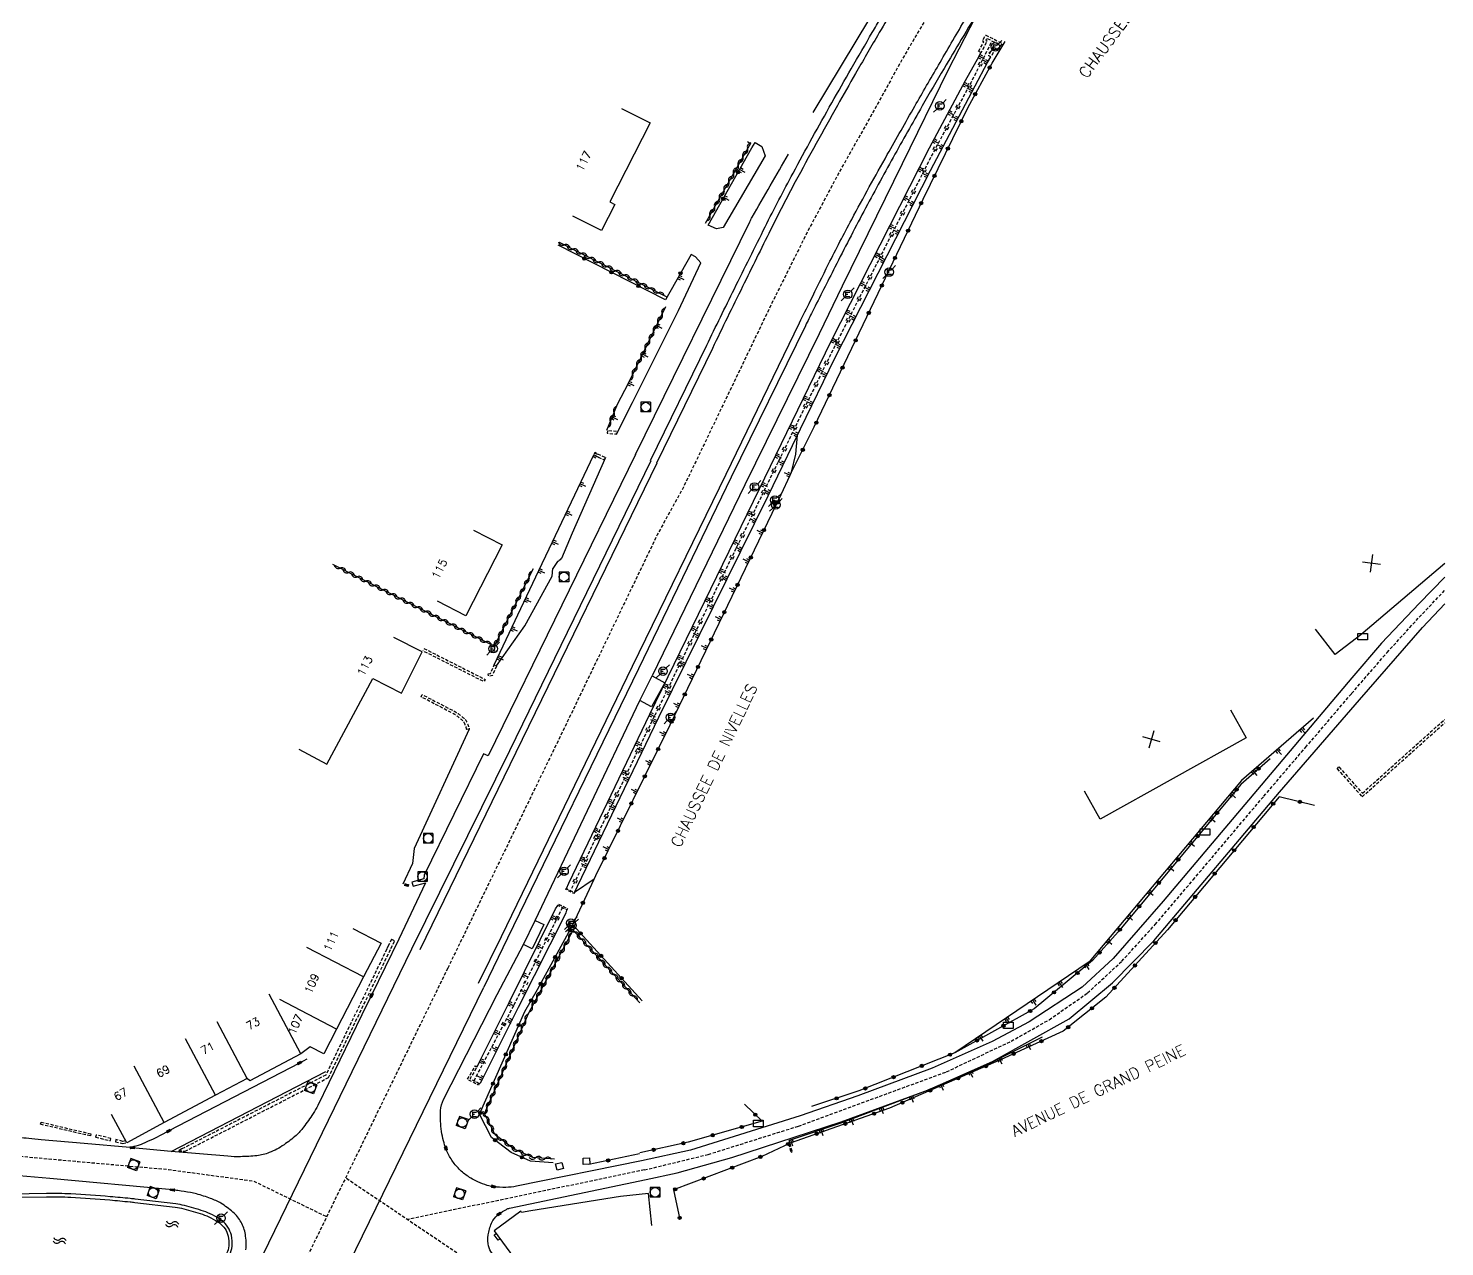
# Model space of a CAD drawing. Header units: millimetres. Extents: x 143000 to 144000, y 139000 to 140000.
# Drawn here: x 143778.7 to 144000, y 139391.1 to 139581.4 of the extents above; entities that cross this region are included whole.
import ezdxf
from ezdxf.enums import TextEntityAlignment as Align

# ---------------------------------------------------------------- set-up
doc = ezdxf.new("R2010")
doc.units = ezdxf.units.MM
doc.linetypes.add('DASHED', pattern=[0.75, 0.5, -0.25])
doc.layers.get('0').update_dxf_attribs({"linetype": 'CONTINUOUS'})
for name, color, linetype in [('W0001', 6, 'DASHED'), ('W0008', 7, 'CONTINUOUS'), ('W0100', 7, 'CONTINUOUS'), ('W0112', 1, 'DASHED'), ('W0120', 7, 'CONTINUOUS'), ('W0211', 2, 'CONTINUOUS'), ('W0220', 5, 'DASHED'), ('W0310', 3, 'CONTINUOUS'), ('W0322', 7, 'CONTINUOUS'), ('W0400', 7, 'CONTINUOUS'), ('W0420', 7, 'CONTINUOUS'), ('W0471', 7, 'CONTINUOUS'), ('W0500', 5, 'DASHED'), ('W0989', 7, 'CONTINUOUS'), ('W0991', 7, 'CONTINUOUS'), ('W1102', 7, 'CONTINUOUS'), ('W1471', 7, 'CONTINUOUS')]:
    doc.layers.add(name, color=color, linetype=linetype)
doc.styles.get("Standard").update_dxf_attribs({"font": 'romans.shx', "width": 0.85})

# ---------------------------------------------------------------- blocks, each defined once
blk = doc.blocks.new('t220o')
at = {"color": 0, "linetype": 'Continuous'}
for p, q in [((-0.25, 0.25), (0.25, 0.25)), ((-0.25, -0.25), (0.25, -0.25))]:
    blk.add_line(p, q, dxfattribs=at)
blk = doc.blocks.new('t500o')
at = {"color": 0, "linetype": 'Continuous'}
for centre, start, end in [((-0.5, 0.625), 216.8699, 323.1301), ((0.5, -0.125), 36.8699, 143.1301), ((0.5, -0.625), 36.8699, 143.1301), ((-0.5, 0.125), 216.8699, 323.1301)]:
    blk.add_arc(centre, 0.625, start, end, dxfattribs=at)
blk = doc.blocks.new('T400')
for p, q in [((-0.15, 0.3), (0.15, 0.3)), ((-0.15, -0.25), (-0.15, 0.3)), ((-0.15, 0.15), (0.15, 0.15)), ((-0.15, 0), (0.15, 0)), ((0.15, 0.3), (0.15, -0.25)), ((-0.15, -0.15), (0.15, -0.15)), ((-0.15, -0.25), (-0.15, -0.3)), ((-0.15, -0.3), (0.15, -0.3)), ((0.15, -0.3), (0.15, -0.25))]:
    blk.add_line(p, q)
blk = doc.blocks.new('T420')
for p, q in [((0.75, 0.75), (-0.75, 0.75)), ((-0.75, 0.75), (-0.75, -0.75)), ((0.75, 0.75), (0.75, -0.75)), ((0.75, -0.75), (-0.75, -0.75))]:
    blk.add_line(p, q)
blk.add_ellipse((0, 0), major_axis=(-0.53, 0.53), ratio=1, start_param=3.926991, end_param=10.210176)
blk = doc.blocks.new('T471')
for p, q in [((-0.333334, 0.333334), (-0.333334, -0.333334)), ((-0.333334, 0.333334), (0.333334, 0.333334)), ((-0.333334, 0), (0, 0)), ((0.500001, 0.500001), (1.000002, 1.000002)), ((-0.500001, -0.500001), (-1.000002, -1.000002)), ((-0.333334, -0.333334), (0.333334, -0.333334))]:
    blk.add_line(p, q)
blk.add_ellipse((0, 0), major_axis=(0.471405, 0.471405), ratio=1, start_param=5.4977871438, end_param=11.780972451)
blk = doc.blocks.new('t112o')
at = {"color": 0, "linetype": 'Continuous'}
for p, q in [((-0.5, 0.5), (0.5, 0.5)), ((-0.5, -0.5), (-0.5, 0.5)), ((0.5, 0.5), (0.5, -0.5)), ((0.5, -0.5), (-0.5, -0.5))]:
    blk.add_line(p, q, dxfattribs=at)
blk = doc.blocks.new('t310o')
at = {"color": 0, "linetype": 'Continuous'}
for centre, start, end in [((-0.5, 0.38), 216.8699, 323.1304), ((0.5, -0.37), 36.8699, 143.1303)]:
    blk.add_arc(centre, 0.625, start, end, dxfattribs=at)
blk = doc.blocks.new('t322o')
at = {"color": 0, "linetype": 'Continuous'}
for radius in [0.25, 0.15]:
    blk.add_circle((0, 0), radius, dxfattribs=at)
blk = doc.blocks.new('t211o')
at = {"color": 0, "linetype": 'Continuous'}
for p, q in [((-0.29, 0.5), (-0.29, 0)), ((0, 1), (0, 0)), ((0.29, 0.5), (0.29, 0))]:
    blk.add_line(p, q, dxfattribs=at)
blk = doc.blocks.new('T1471')
at = {"color": 0, "linetype": 'Continuous', "flags": 128}
blk.add_lwpolyline([(-0.75, -0.5), (-0.75, 0.5), (0.75, 0.5), (0.75, -0.5), (-0.75, -0.5)], dxfattribs=at)
blk = doc.blocks.new('t991o')
at = {"color": 0, "linetype": 'Continuous'}
for p, q in [((-1, 1), (1, -1)), ((-1, -1), (1, 1))]:
    blk.add_line(p, q, dxfattribs=at)

msp = doc.modelspace()

# ---------------------------------------------------------------- linework, layer by layer
at = {"layer": 'W0001', "flags": 128}
for points in [[(144000, 139698.33), (143979.61, 139670.16), (143953.43, 139634.49), (143945.89, 139624.2), (143940.66, 139616.48), (143935.18, 139608.25), (143929.69, 139599.94), (143924.03, 139590.85), (143920.17, 139584.97), (143915.29, 139576.66), (143911.18, 139569.2), (143905.26, 139558.65), (143900.46, 139549.65), (143894.88, 139538.45), (143881.08, 139509.73), (143877.03, 139502.39), (143862.98, 139473.16), (143844.24, 139434.56)], [(143374.15, 139695.83), (143384.98, 139689.28), (143416.75, 139668.21), (143438.05, 139654.18), (143441.4, 139651.42), (143444.89, 139648.22), (143451.36, 139640.89), (143472.22, 139618.5), (143496.8, 139592.63), (143504.65, 139584.35), (143510.9, 139577.96), (143516.86, 139572.22), (143521.37, 139568.44), (143525.66, 139565.02), (143532.49, 139559.86), (143540.27, 139555.21), (143547.47, 139551.07), (143558.59, 139545.47), (143602.58, 139522.29), (143681.17, 139481.38), (143697.75, 139471.5), (143702.98, 139467.28), (143708.29, 139462.92), (143713.67, 139457.4), (143721.88, 139448.39), (143736.21, 139431.97), (143746.24, 139420.92), (143751.76, 139416.05), (143756.2, 139412.93), (143761.72, 139409.66), (143766.38, 139407.55), (143771.61, 139406.1), (143776.92, 139405.23), (143786.52, 139404.36), (143800.62, 139403.12), (143813.93, 139401.3), (143825.33, 139395.74)], [(143844.24, 139434.56), (143812.64, 139369.67)], [(143869.29, 139374.17), (143828.28, 139401.79)], [(143874.97, 139403.04), (143837.86, 139395.28)]]:
    msp.add_lwpolyline(points, dxfattribs=at)
at = {"layer": 'W0001'}
msp.add_lwpolyline([(143874.97, 139403.04), (143884.95, 139405.47), (143899.04, 139409.89), (143922.18, 139418.38), (143932.28, 139423.15), (143938.21, 139426.52), (143944.21, 139430.69), (143949.55, 139435.64), (143954.78, 139441.39), (143960.7, 139448.35), (143971.76, 139461.44), (143978.27, 139469.06), (143985.46, 139477.47), (143991, 139483.88), (143996.02, 139489.41), (144000, 139493.58)], dxfattribs=at)
at = {"layer": 'W0008', "flags": 128}
for points in [[(143802.51, 139956.29, 0.000002), (143824.96, 139979.62, 0.000766)], [(144000, 139708.09), (143979.94, 139680.48), (143980.26, 139680.28), (143963.64, 139657.24), (143953.26, 139643.18, 0.001005), (143953.18, 139643.06, 0.000028), (143950.07, 139638.82, 0.000629), (143948.24, 139636.31, 0.000206), (143942.65, 139628.63, 0.009422), (143933.7, 139615.81, 0.007587), (143923.13, 139599.53, 0.003246), (143916.13, 139588.21, 0.00466), (143911.38, 139580.24, 0.00173), (143907.96, 139574.35, 0.002057), (143905.12, 139569.37, 0.005182), (143898.54, 139557.4, 0.008413), (143894.68, 139549.93, 0.000744), (143890.31, 139541.06, 0.000684), (143885.59, 139531.41), (143876.84, 139513.45)], [(143972.16, 139650.7), (143972.83, 139650.2), (143969.98, 139646.43), (143948.84, 139617.69, 0.004077), (143945.86, 139613.52, 0.004224), (143943.05, 139609.44, 0.011976), (143940.24, 139605.06, -0.008124), (143936.13, 139598.56, -0.007012), (143933.37, 139594.47, 0.016451), (143932.23, 139592.71, 0.002642), (143930.66, 139590.06, -0.00133), (143927.55, 139584.8, -0.00039), (143924.47, 139579.64, 0.000445), (143921.78, 139575.12, 0.004197), (143918.37, 139569.28, 0.00307), (143913.83, 139561.23, 0.004746), (143909.25, 139552.8, 0.004643), (143904.74, 139544.1, 0.001016), (143901.22, 139537.14, 0.003237), (143900.13, 139534.94), (143888.54, 139511.26), (143874.05, 139481.31), (143853.6, 139439.24), (143849.88, 139431.58)], [(143901.33, 139568.26), (143901.33, 139568.26), (143901.33, 139568.26), (143901.33, 139568.26), (143921.16, 139601.23, 0.018607), (143921.34, 139602.23, 0.03132), (143921.39, 139602.83, 0.004917), (143921.39, 139603.83, 0.009208), (143921.38, 139604.36, 0.032548), (143921.1, 139606.93, 0.042559), (143920.59, 139608.84, 0.00054), (143919.93, 139610.68, 0.000693), (143919.41, 139612.12), (143913.1, 139629.47), (143906.32, 139628.13), (143912.71, 139610.67)], [(143875.95, 139513.9), (143884.71, 139531.9, -0.001511), (143889.03, 139540.7, -0.001365), (143893.85, 139550.41, -0.00713), (143898.2, 139558.79, -0.00538), (143904.24, 139569.75, -0.002039), (143907.29, 139575.1, -0.001919), (143910.58, 139580.76, -0.003644), (143911.25, 139581.89, -0.000226), (143922.25, 139600.03, -0.007718)], [(143849.07, 139432.21), (143852.64, 139439.5), (143873.14, 139481.76), (143887.73, 139511.77), (143899.22, 139535.41, -0.001543), (143900.91, 139538.86, -0.000926), (143903.75, 139544.59, -0.00755), (143907.36, 139551.56, -0.005132), (143912.92, 139561.67, -0.001517), (143917.22, 139569.24, -0.001779), (143920.92, 139575.66, -0.001235), (143924.93, 139582.53, -0.004021)], [(143873.58, 139514.8), (143891.44, 139551.2, -0.016039), (143891.82, 139551.91, -0.000816), (143897.47, 139561.73, -0.000873)], [(143874.54, 139404.46), (143855, 139400.5, -0.04638), (143853.35, 139400.31, -0.038382), (143851.36, 139400.43, -0.043142), (143850.42, 139400.63, -0.026584), (143848.96, 139401.18, -0.049567), (143847.27, 139402.13, -0.051509), (143845.86, 139403.35, -0.049944), (143844.76, 139404.77, -0.048952), (143843.95, 139406.42, -0.02843), (143843.59, 139407.57, -0.022882), (143843.29, 139409.05, -0.055068), (143843.14, 139412.32, -0.101559), (143843.61, 139414.05), (143851.95, 139430.47)], [(143822.22, 139420.36), (143821.09, 139419.75), (143800.67, 139409.13), (143799.73, 139408.62), (143798.33, 139407.91, -0.011392), (143798.13, 139407.82, -0.001475), (143796.54, 139407.11, -0.034098), (143795.87, 139406.86, -0.018208), (143794.56, 139406.54)], [(143870.43, 139376.46), (143852.7, 139388.34, -0.063727), (143851.97, 139389, -0.03876), (143851, 139390.29, -0.112095), (143850.57, 139391.52, -0.080053), (143850.65, 139393.33, -0.07917), (143851.32, 139395.13, -0.109179), (143852.27, 139396.17, -0.029375), (143853.41, 139396.88, -0.072887), (143853.92, 139397.07), (143875.25, 139401.57)]]:
    msp.add_lwpolyline(points, format="xyb", dxfattribs=at)
for points in [[(143927.55, 139584.8), (143922.36, 139574.8), (143915.27, 139560.23), (143905.87, 139541.14), (143902.29, 139533.69), (143890.69, 139510.08), (143876.18, 139480.22)], [(143873.6, 139514.83), (143850.54, 139467.76), (143849.83, 139468.05), (143840.57, 139449.12), (143840.53, 139448.55), (143838.63, 139447.98), (143838.87, 139447.36), (143840.79, 139447.89), (143836.61, 139439.11)], [(143875.97, 139513.85), (143853.89, 139468.54), (143838.6, 139437.54)], [(143876.89, 139513.46), (143854.88, 139468.26), (143839.9, 139437.41)], [(143861.39, 139498.08), (143860.69, 139497.02)], [(143857.9, 139442.04), (143874.28, 139476.37)], [(143847.6, 139471.92), (143839.01, 139453.27), (143838.73, 139450.94), (143837.21, 139447.71)], [(143838.6, 139437.54), (143806.93, 139372.44)], [(143851.95, 139430.47), (143856.07, 139438.26)], [(143818.34, 139366.91), (143849.88, 139431.58)], [(143801.05, 139405.94), (143825.18, 139418.42)]]:
    msp.add_lwpolyline(points, dxfattribs=at)
at = {"layer": 'W0008'}
for points in [[(144000, 139495.68), (143996.01, 139491.56), (143990.14, 139485.34), (143985.47, 139479.92), (143956.02, 139445.05), (143948.21, 139436.1), (143943.36, 139431.59), (143935.11, 139426.16), (143929.32, 139423.11), (143919.92, 139418.95), (143908.3, 139414.62), (143899.33, 139411.5), (143882.15, 139406.13), (143874.54, 139404.46)], [(143875.25, 139401.57), (143880.11, 139402.6), (143888.65, 139404.97), (143905.7, 139410.54), (143919.38, 139415.56), (143929.38, 139419.99), (143941.31, 139426.64), (143948.08, 139432.26), (143954.55, 139438.82), (143974.21, 139462.08), (143986.68, 139476.48), (143996.54, 139487.79), (144000, 139491.51)], [(143852.42, 139392.3), (143852.13, 139392.08), (143851.51, 139392.89), (143851.82, 139393.12)]]:
    msp.add_lwpolyline(points, dxfattribs=at)
at = {"layer": 'W0008', "flags": 128}
msp.add_lwpolyline([(143874.28, 139476.37), (143876.18, 139480.22), (143878.15, 139479.17), (143876.08, 139475.39)], close=True, dxfattribs=at)
at = {"layer": 'W0008'}
for points in [[(143836.61, 139439.11), (143832.34, 139430.33), (143830.85, 139427.28), (143823.94, 139413.11, -0.031145), (143823.22, 139411.84, -0.017223), (143821.71, 139409.7, -0.047935), (143820.56, 139408.44, -0.034273), (143818.68, 139406.98, -0.053246), (143816.37, 139405.75, -0.069332), (143814.42, 139405.26, -0.021197), (143811.89, 139405.11, -0.026904), (143809.89, 139405.17), (143801.05, 139405.94), (143794.95, 139406.51), (143794.56, 139406.54), (143787.47, 139407.15), (143780.72, 139407.74, -0.006687), (143778.8, 139407.94, -0.00409), (143775.68, 139408.32, -0.03389)], [(143812.72, 139390.56, 0.063042), (143812.63, 139392.97, 0.086901), (143811.97, 139394.89, 0.08747), (143810.7, 139396.45, 0.041063), (143808.81, 139397.83, 0.054119), (143807.21, 139398.59, 0.012125), (143805, 139399.3, 0.029833), (143804.08, 139399.51, 0.005198), (143802.08, 139399.82, 0.013126), (143801.28, 139399.92), (143782.1, 139401.69), (143776.08, 139402.24, -0.029931)]]:
    msp.add_lwpolyline(points, format="xyb", dxfattribs=at)
at = {"layer": 'W0100', "flags": 128}
for points in [[(143871.39, 139568.89), (143875.85, 139566.62), (143869.58, 139554.28), (143870.35, 139553.89), (143868.27, 139549.8), (143863.81, 139552.06)], [(143848.29, 139503), (143852.75, 139500.73), (143847.1, 139489.63), (143842.64, 139491.9)], [(143820.97, 139468.8), (143825.37, 139466.44), (143832.55, 139479.83), (143837, 139477.56), (143840.27, 139483.99), (143835.81, 139486.25)], [(143829.41, 139440.77), (143833.85, 139438.47), (143831.11, 139433.19), (143826.88, 139425.04), (143824.88, 139421.16), (143822.78, 139422.28), (143821.32, 139421.2), (143813.31, 139416.96), (143812.91, 139417.35), (143807.98, 139414.73), (143799.94, 139410.44), (143794.09, 139407.3), (143791.72, 139411.7)], [(143876.13, 139394.38), (143875.6, 139399.35), (143871.25, 139398.88), (143857.22, 139396.63), (143855.79, 139396.4), (143855.69, 139396.58), (143851.52, 139393.53), (143857.71, 139385.09), (143859.13, 139386.13), (143861.51, 139382.89), (143865.54, 139385.85)]]:
    msp.add_lwpolyline(points, dxfattribs=at)
at = {"layer": 'W0100'}
for points in [[(144000, 139497.77), (143986.91, 139486.66), (143982.88, 139483.55), (143979.82, 139487.51)], [(143966.56, 139474.91), (143968.99, 139470.54), (143946.18, 139457.84), (143943.75, 139462.21)]]:
    msp.add_lwpolyline(points, dxfattribs=at)
at = {"layer": 'W0100', "flags": 128}
msp.add_lwpolyline([(143856.07, 139438.26), (143857.9, 139442.04), (143859.25, 139441.38), (143857.42, 139437.6)], close=True, dxfattribs=at)
at = {"layer": 'W0112'}
for p, q in [((143983.19, 139465.73), (143983.48, 139466)), ((143897.68, 139407.21), (143898.04, 139405.86)), ((143898.04, 139405.86), (143897.85, 139405.77))]:
    msp.add_line(p, q, dxfattribs=at)
at = {"layer": 'W0112', "flags": 128}
for points in [[(143927.19, 139577.8), (143928, 139579.29), (143927.77, 139579.44), (143928.3, 139580.36), (143930.86, 139579.06), (143930.15, 139578.17), (143929.8, 139578.35), (143929.12, 139576.94), (143928.76, 139577.12), (143929.63, 139578.89), (143930.04, 139578.68), (143930.24, 139578.92), (143928.46, 139579.83), (143928.3, 139579.56), (143928.52, 139579.42), (143927.55, 139577.61)], [(143870.64, 139518.4), (143869.19, 139518.55), (143869.15, 139518.16), (143870.6, 139518)], [(143867.07, 139514.75), (143868.69, 139513.98), (143868.87, 139514.34), (143867.24, 139515.11)], [(143850.58, 139480.57), (143850.95, 139480.63), (143851.52, 139481.94), (143851.89, 139481.78), (143851.23, 139480.28), (143850.65, 139480.17)], [(143862.7, 139446.87), (143862.78, 139447.03), (143864.04, 139446.38), (143863.96, 139446.22)], [(143861.56, 139444.57), (143862.97, 139443.85), (143862.87, 139443.65), (143861.46, 139444.37)], [(143849.18, 139416.57), (143849.04, 139416.3), (143847.34, 139417.19), (143848.57, 139419.31), (143848.83, 139419.16), (143847.75, 139417.31)]]:
    msp.add_lwpolyline(points, close=True, dxfattribs=at)
msp.add_lwpolyline([(143840.53, 139484.52), (143850.08, 139479.68), (143849.9, 139479.32), (143840.35, 139484.16)], dxfattribs=at)
msp.add_lwpolyline([(143847.21, 139471.84, 0.062301), (143846.84, 139472.9, 0.107676), (143846.5, 139473.33, 0.014494), (143845.48, 139474.11, 0.036504), (143845.09, 139474.35), (143840.09, 139476.96), (143840.27, 139477.31), (143845.27, 139474.71, -0.036504), (143845.72, 139474.43, -0.014494), (143846.76, 139473.64, -0.107676), (143847.2, 139473.08, -0.062301), (143847.6, 139471.92)], format="xyb", close=True, dxfattribs=at)
at = {"layer": 'W0112'}
for points in [[(143983.19, 139465.73), (143987.11, 139461.35), (144000, 139472.9)], [(143983.48, 139466), (143987.14, 139461.91), (144000, 139473.44)], [(143793.91, 139407.61), (143793.49, 139407.51), (143792.42, 139407.79), (143792.33, 139407.45), (143793.48, 139407.15), (143794.09, 139407.3)], [(143897.68, 139407.21), (143897.49, 139407.11), (143897.85, 139405.77)]]:
    msp.add_lwpolyline(points, dxfattribs=at)
for points in [[(143835.95, 139438.85), (143835.46, 139439.08), (143834.96, 139438.05), (143834.71, 139437.53), (143825.19, 139417.86), (143802.71, 139406.32), (143802.19, 139406.05), (143803.21, 139405.96), (143825.6, 139417.46), (143835.38, 139437.65)], [(143788.5, 139408.69), (143788.42, 139408.35), (143780.64, 139410.17), (143780.72, 139410.51)], [(143789.32, 139408.5), (143789.24, 139408.16), (143791.54, 139407.62), (143791.62, 139407.97)]]:
    msp.add_lwpolyline(points, close=True, dxfattribs=at)
at = {"layer": 'W0120'}
for points in [[(143810.18, 139389.78, 0.091734), (143810.55, 139391.12, 0.07448), (143810.44, 139392.83, 0.093184), (143809.9, 139394.11, 0.091203), (143808.92, 139395.14, 0.036848), (143807.49, 139396.02, 0.040214), (143806.07, 139396.61, 0.01547), (143803.12, 139397.48, 0.034105), (143801.76, 139397.74), (143795.43, 139398.49, 0.00585), (143794.66, 139398.57, 0.001434), (143791.51, 139398.86, 0.009945), (143785.37, 139399.29, 0.016104), (143781.58, 139399.36), (143773.39, 139399.23)], [(143773.4, 139398.72), (143781.58, 139398.84, -0.016104), (143785.35, 139398.78, -0.009945), (143791.46, 139398.35, -0.001434), (143794.61, 139398.06, -0.00585), (143795.37, 139397.98), (143801.69, 139397.23, -0.034105), (143803, 139396.98, -0.01547), (143805.91, 139396.12, -0.040214), (143807.25, 139395.56, -0.036848), (143808.62, 139394.72, -0.091203), (143809.47, 139393.83, -0.093184), (143809.94, 139392.72, -0.07448), (143810.04, 139391.17, -0.091734), (143809.71, 139390.01)]]:
    msp.add_lwpolyline(points, format="xyb", dxfattribs=at)
at = {"layer": 'W0211', "flags": 128}
for points in [[(143862.78, 139447.03), (143863.18, 139447.87), (143875.83, 139474.26), (143892.96, 139509.47), (143904.12, 139532.41), (143919.5, 139562.74), (143925.12, 139573.24), (143927.25, 139577.07), (143927.55, 139577.61)], [(143897.95, 139512.05), (143898.61, 139514.9), (143898.89, 139517.87), (143899.36, 139518.83), (143904.71, 139529.86), (143919.69, 139559.17), (143926.63, 139572.42), (143928.56, 139576.07), (143929.12, 139576.94), (143929.12, 139576.94)], [(143892.27, 139563.56), (143893.32, 139562.97), (143893.86, 139561.49), (143887.27, 139550.31), (143886.22, 139550.06), (143884.91, 139550.64)], [(143870.6, 139518), (143873.12, 139522.96), (143880.29, 139537.34), (143883.81, 139544.77), (143882.97, 139545.7), (143882.27, 139546.08)], [(143870.75, 139522.67), (143872.48, 139525.98)], [(143867.12, 139448.46), (143864.04, 139446.38), (143864.52, 139447.38), (143877.24, 139473.81), (143894.31, 139508.34), (143898.89, 139517.87)], [(143851.52, 139481.94), (143858.5, 139496.69), (143860.1, 139500.06), (143867.07, 139514.75)], [(143851.89, 139481.78), (143856.28, 139488.04), (143860.54, 139495.83), (143860.69, 139497.02)], [(143848.83, 139419.16), (143849.31, 139420.13), (143853.82, 139429.22), (143861.07, 139443.84), (143861.46, 139444.37)], [(143849.18, 139416.57), (143849.38, 139416.63), (143849.73, 139417.32), (143855.33, 139428.46), (143862.75, 139443.19), (143862.87, 139443.65)]]:
    msp.add_lwpolyline(points, dxfattribs=at)
msp.add_lwpolyline([(143868.87, 139514.34), (143863.69, 139502.54), (143862, 139498.58, -0.120338), (143861.93, 139498.5, -0.018033), (143861.39, 139498.08)], format="xyb", dxfattribs=at)
at = {"layer": 'W0211'}
for points in [[(143979.49, 139473.62), (143968.28, 139463.87), (143944.45, 139435.57), (143923.45, 139421.36)], [(143937.12, 139423.81), (143929.41, 139419.95), (143919.17, 139415.44), (143905.65, 139410.36), (143897.58, 139407.63)]]:
    msp.add_lwpolyline(points, dxfattribs=at)
at = {"layer": 'W0220', "flags": 128}
for points in [[(143929.12, 139579.12), (143925.97, 139572.9), (143920.13, 139562.08), (143903.93, 139530.2), (143893.62, 139509.06), (143876.6, 139474.09), (143863.43, 139446.69)], [(143854.63, 139428.85), (143862.17, 139444.01)]]:
    msp.add_lwpolyline(points, dxfattribs=at)
at = {"layer": 'W0220'}
msp.add_lwpolyline([(143848.36, 139416.99), (143854.63, 139428.85)], dxfattribs=at)
at = {"layer": 'W0310', "flags": 128}
for points in [[(143891.1, 139563.74), (143891.56, 139563.44), (143884.48, 139550.89)], [(143878.51, 139539.43), (143861.73, 139547.95)], [(143872.48, 139525.98), (143878.3, 139537.94)], [(143869.1, 139518.61), (143870.75, 139522.67)], [(143857.62, 139496.98), (143851.51, 139484.87), (143826.3, 139497.66)], [(143860.95, 139404.71), (143857.52, 139404.97), (143854.63, 139406.29), (143851.68, 139408.52), (143849.98, 139411.85), (143856.9, 139427.61), (143863.87, 139440.5), (143874.24, 139429.15)]]:
    msp.add_lwpolyline(points, dxfattribs=at)
at = {"layer": 'W0322', "flags": 128}
for points in [[(143856.27, 139427.79), (143858.29, 139431.23), (143863.77, 139441.36), (143867.12, 139448.46), (143867.4, 139449.05), (143878.98, 139472.6), (143896.33, 139508.55), (143897.74, 139511.6), (143897.95, 139512.05), (143901.52, 139519.15), (143918.52, 139554.74), (143925.52, 139569.01), (143929.29, 139575.97), (143931.33, 139579.37)], [(143884.91, 139550.64), (143891.75, 139562.76), (143892.27, 139563.56)], [(143882.27, 139546.08), (143878.28, 139538.99), (143861.5, 139547.51)], [(143874.61, 139429.48), (143863.77, 139441.36)]]:
    msp.add_lwpolyline(points, dxfattribs=at)
at = {"layer": 'W0322'}
for points in [[(143972.73, 139467.3), (143968.15, 139463.29), (143948.99, 139440.26), (143945, 139435.77), (143935.86, 139428.22), (143923.45, 139421.36), (143908.49, 139415.38), (143901.1, 139412.96)], [(143979.67, 139460), (143974.12, 139461.34), (143956.69, 139440.54), (143947.08, 139430.04), (143940.39, 139424.7), (143930.7, 139420.29), (143913.29, 139412.68), (143897.74, 139407.24), (143893.31, 139405.15), (143879.52, 139399.92), (143880.53, 139395.32)], [(143860.71, 139404.15), (143857.19, 139404.42), (143854.17, 139405.79), (143851.09, 139408.13), (143849.23, 139411.77), (143856.27, 139427.79)], [(143890.59, 139413.32), (143893.36, 139410.65), (143881.83, 139407.39), (143874.24, 139405.7)], [(143874.19, 139405.56), (143866.29, 139403.9)]]:
    msp.add_lwpolyline(points, dxfattribs=at)
at = {"layer": 'W1102', "flags": 128}
for points in [[(143831.11, 139433.19), (143822.23, 139437.8)], [(143821.32, 139421.2), (143816.36, 139430.51)], [(143826.88, 139425.04), (143818, 139429.65)], [(143812.91, 139417.35), (143808.21, 139426.17)], [(143807.98, 139414.73), (143803.28, 139423.55)], [(143799.94, 139410.44), (143795.24, 139419.26)]]:
    msp.add_lwpolyline(points, dxfattribs=at)

# ---------------------------------------------------------------- block references
at = {"layer": 'W0112'}
for p, rotation in [((143861.71, 139403.62), 14.17266226124563), ((143865.91, 139404.42), 2.217240764634312)]:
    msp.add_blockref('t112o', p, dxfattribs=dict(at, rotation=rotation))
at = {"layer": 'W0211'}
for p, rotation in [((143927.25, 139577.07), 240.9162678534228), ((143928.56, 139576.07), 62.18186878125237), ((143924.83, 139572.7), 241.8513514892386), ((143926.23, 139571.64), 62.33037817987421), ((143922.47, 139568.29), 241.8513514895142), ((143923.91, 139567.21), 62.33037817989673), ((143920.11, 139563.88), 241.8513514898428), ((143921.58, 139562.79), 62.33037817994877), ((143889.83, 139559.35), 240.5684683047245), ((143917.82, 139559.44), 243.1206593651002), ((143919.27, 139558.35), 62.93672664079042), ((143887.37, 139555), 240.5684683049417), ((143915.56, 139554.98), 243.1206593641007), ((143917, 139553.9), 62.93672664015617), ((143913.3, 139550.52), 243.1206593639888), ((143914.72, 139549.45), 62.93672664112572), ((143911.04, 139546.06), 243.1206593647497), ((143912.45, 139545), 62.93672664049178), ((143880.28, 139542.53), 244.6157711836624), ((143908.78, 139541.6), 243.1206593637501), ((143910.17, 139540.55), 62.93672664066337), ((143906.52, 139537.14), 243.1206593645333), ((143907.9, 139536.09), 62.93672663999217), ((143876.86, 139534.97), 244.0188371896732), ((143904.26, 139532.68), 243.1206593643841), ((143905.62, 139531.64), 62.93672664102869), ((143874.67, 139530.48), 244.0188371894045), ((143902.07, 139528.19), 244.0439361011596), ((143903.4, 139527.16), 64.11099825188575), ((143872.48, 139525.98), 244.0188371890989), ((143899.88, 139523.69), 244.0439361016744), ((143901.22, 139522.67), 64.11099825141555), ((143869.92, 139520.64), 247.5508916139806), ((143897.69, 139519.2), 244.0439361012865), ((143898.89, 139517.87), 64.31406206136982), ((143867.07, 139514.75), 244.6023947351917), ((143895.5, 139514.7), 244.0439361018308), ((143896.73, 139513.37), 64.31406206213119), ((143897.74, 139511.6), 65.19939428467502), ((143864.93, 139510.23), 244.6023947357581), ((143893.32, 139510.21), 244.0439361023906), ((143894.56, 139508.86), 64.31406206116895), ((143895.62, 139507.07), 64.23934060718634), ((143862.78, 139505.72), 244.6023947355494), ((143891.13, 139505.71), 244.0573962766907), ((143892.35, 139504.38), 63.69676710118372), ((143893.44, 139502.57), 64.23934060757422), ((143860.64, 139501.2), 244.6023947358405), ((143888.94, 139501.22), 244.0573962781449), ((143890.14, 139499.9), 63.69676710134043), ((143858.5, 139496.69), 244.6706099183684), ((143886.75, 139496.72), 244.0573962767429), ((143891.27, 139498.07), 64.23934060790982), ((143887.92, 139495.41), 63.69676710232478), ((143856.36, 139492.17), 244.6706099182113), ((143884.57, 139492.22), 244.0573962772277), ((143889.1, 139493.56), 64.23934060784302), ((143885.7, 139490.93), 63.69676710159391), ((143854.22, 139487.65), 244.6706099184208), ((143882.38, 139487.73), 244.0573962777498), ((143886.93, 139489.06), 64.23934060699989), ((143883.49, 139486.45), 63.69676710267535), ((143852.08, 139483.13), 244.6706099199049), ((143880.19, 139483.23), 244.0573962772504), ((143884.75, 139484.56), 64.23934060732823), ((143881.27, 139481.97), 63.69676710191459), ((143878.01, 139478.74), 244.0573962777648), ((143882.58, 139480.06), 64.2393406072982), ((143879.06, 139477.49), 63.69676710207853), ((143875.82, 139474.24), 244.3938198731597), ((143880.41, 139475.55), 64.23934060723863), ((143876.85, 139473), 64.29635214330172), ((143878.22, 139471.06), 63.82257945137204), ((143977.6, 139471.98), 221.0077476013589), ((143873.66, 139469.73), 244.3938198741298), ((143874.68, 139468.5), 64.29635214354771), ((143973.83, 139468.7), 221.0077476013589), ((143876.02, 139466.57), 63.82257945168508), ((143871.5, 139465.23), 244.3938198751365), ((143872.51, 139463.99), 64.29635214369685), ((143970.06, 139465.42), 221.0077476013589), ((143873.81, 139462.08), 63.82257945126753), ((143966.58, 139461.85), 229.9158808436645), ((143869.34, 139460.72), 244.3938198741147), ((143870.35, 139459.49), 64.29635214277191), ((143871.61, 139457.6), 63.82257945161811), ((143963.36, 139458.03), 229.9158808436645), ((143867.18, 139456.21), 244.3938198741592), ((143868.18, 139454.98), 64.29635214510652), ((143869.4, 139453.11), 63.82257945161811), ((143960.14, 139454.2), 229.9158808436645), ((143865.02, 139451.7), 244.3938198751738), ((143866.01, 139450.48), 64.296352143152), ((143956.92, 139450.38), 229.9158808436645), ((143953.7, 139446.55), 229.9158808436645), ((143860.42, 139442.53), 243.6235475451777), ((143950.48, 139442.73), 229.9158808436645), ((143860.96, 139439.65), 63.28785120780383), ((143947.26, 139438.9), 229.9158808436645), ((143858.2, 139438.05), 243.6235475456924), ((143858.71, 139435.18), 63.28785120865413), ((143943.92, 139435.21), 214.074861885142), ((143855.97, 139433.57), 243.6235475454388), ((143939.78, 139432.4), 214.074861885142), ((143856.47, 139430.72), 63.28785120963859), ((143853.75, 139429.09), 243.6235475451032), ((143935.64, 139429.6), 214.074861885142), ((143854.22, 139426.25), 63.28785120846767), ((143931.5, 139426.8), 214.074861885142), ((143851.53, 139424.61), 243.6235475459161), ((143927.35, 139424), 214.074861885142), ((143851.97, 139421.79), 63.28785120766955), ((143934.88, 139422.69), 206.6243525639217), ((143849.31, 139420.13), 243.6235475450882), ((143930.41, 139420.45), 206.6243525639217), ((143849.73, 139417.32), 63.28785120951182), ((143925.86, 139418.39), 203.7741597186015), ((143921.28, 139416.37), 203.7741597186015), ((143911.97, 139412.73), 200.6016055611179), ((143916.65, 139414.49), 200.6016055611179), ((143907.29, 139410.97), 200.6016055611179), ((143902.58, 139409.32), 198.690425258288), ((143897.84, 139407.71), 198.690425258288)]:
    msp.add_blockref('t211o', p, dxfattribs=dict(at, rotation=rotation))
at = {"layer": 'W0220'}
for p, rotation in [((143927.43, 139575.77), 243.2211682515234), ((143925.72, 139572.43), 241.607711298166), ((143923.94, 139569.14), 241.607711298166), ((143922.16, 139565.84), 241.6077112981739), ((143920.37, 139562.54), 241.6077112981593), ((143918.66, 139559.2), 243.0733604527277), ((143916.97, 139555.86), 243.0733604527277), ((143915.27, 139552.52), 243.0733604527277), ((143913.57, 139549.17), 243.0733604527129), ((143911.87, 139545.83), 243.0733604527126), ((143910.17, 139542.49), 243.0733604527126), ((143908.48, 139539.14), 243.0733604527202), ((143906.78, 139535.8), 243.0733604527202), ((143905.08, 139532.46), 243.0733604527202), ((143903.4, 139529.11), 243.9985735617091), ((143901.76, 139525.74), 243.9985735617017), ((143900.11, 139522.37), 243.9985735616794), ((143898.47, 139519), 243.9985735616944), ((143896.83, 139515.62), 243.9985735617167), ((143895.18, 139512.25), 243.9985735616941), ((143893.54, 139508.88), 244.0394147409382), ((143891.9, 139505.51), 244.0394147409309), ((143890.26, 139502.14), 244.0394147409309), ((143888.61, 139498.77), 244.0394147409159), ((143886.97, 139495.4), 244.0394147409159), ((143885.33, 139492.03), 244.0394147409159), ((143883.69, 139488.66), 244.0394147409159), ((143882.05, 139485.29), 244.0394147409309), ((143880.41, 139481.92), 244.0394147409309), ((143878.77, 139478.54), 244.0394147409309), ((143877.12, 139475.17), 244.0394147409309), ((143875.49, 139471.8), 244.3287697360192), ((143873.87, 139468.42), 244.3287697360042), ((143872.25, 139465.04), 244.3287697360192), ((143870.62, 139461.66), 244.3287697360192), ((143869, 139458.28), 244.3287697360042), ((143867.37, 139454.9), 244.3287697360192), ((143865.75, 139451.52), 244.3287697360042), ((143864.12, 139448.14), 244.3287697360042), ((143861.39, 139442.4), 64.04259280380641), ((143859.75, 139439.03), 64.04259280380641), ((143858.11, 139435.66), 64.04259280380641), ((143856.47, 139432.28), 64.04259280378413), ((143853.03, 139425.83), 62.157084168791)]:
    msp.add_blockref('t220o', p, dxfattribs=dict(at, rotation=rotation))
at = {"layer": 'W0310'}
for p, rotation in [((143891.11, 139562.65), 60.56846830485078), ((143889.64, 139560.03), 60.56846830483625), ((143890.37, 139561.34), 60.56846830482805), ((143888.9, 139558.73), 60.56846830483625), ((143887.42, 139556.11), 60.56846830483625), ((143888.16, 139557.42), 60.56846830483625), ((143885.95, 139553.5), 60.56846830483625), ((143886.69, 139554.81), 60.56846830482805), ((143885.21, 139552.2), 60.56846830485078), ((143862.46, 139547.58), 153.0764214284114), ((143863.8, 139546.9), 153.0764214284039), ((143865.14, 139546.22), 153.0764214284039), ((143866.47, 139545.54), 153.0764214284114), ((143867.81, 139544.86), 153.0764214284039), ((143869.15, 139544.19), 153.0764214284114), ((143870.48, 139543.51), 153.0764214284039), ((143871.82, 139542.83), 153.0764214284039), ((143873.16, 139542.15), 153.0764214284114), ((143874.5, 139541.47), 153.0764214284039), ((143875.83, 139540.79), 153.0764214284114), ((143877.17, 139540.11), 153.0764214284039), ((143877.73, 139536.77), 64.01883718956137), ((143876.42, 139534.07), 64.01883718952409), ((143877.08, 139535.42), 64.01883718955406), ((143875.11, 139531.38), 64.01883718953907), ((143875.76, 139532.73), 64.01883718954637), ((143874.45, 139530.03), 64.01883718956137), ((143873.13, 139527.33), 64.01883718956867), ((143873.79, 139528.68), 64.01883718955406), ((143869.66, 139520), 67.89503491153845), ((143870.23, 139521.39), 67.89503491154471), ((143827.43, 139497.08), 153.0960366034383), ((143828.77, 139496.41), 153.0960366034832), ((143856.94, 139495.64), 243.2356583843656), ((143830.11, 139495.73), 153.0960366034681), ((143831.44, 139495.05), 153.0960366034607), ((143832.78, 139494.37), 153.0960366034532), ((143856.26, 139494.3), 243.2356583843656), ((143834.12, 139493.69), 153.0960366034681), ((143835.46, 139493.01), 153.0960366034832), ((143836.79, 139492.33), 153.0960366034681), ((143838.13, 139491.65), 153.0960366034607), ((143854.91, 139491.62), 243.235658384373), ((143855.59, 139492.96), 243.2356583843655), ((143839.47, 139490.98), 153.0960366034532), ((143840.81, 139490.3), 153.0960366034756), ((143842.14, 139489.62), 153.0960366034607), ((143854.24, 139490.28), 243.2356583843581), ((143843.48, 139488.94), 153.0960366034681), ((143844.82, 139488.26), 153.0960366034683), ((143846.16, 139487.58), 153.0960366034532), ((143852.89, 139487.61), 243.235658384373), ((143853.56, 139488.94), 243.2356583843656), ((143847.49, 139486.9), 153.0960366034756), ((143848.83, 139486.23), 153.0960366034681), ((143850.17, 139485.55), 153.0960366034458), ((143851.54, 139484.93), 243.2356583843581), ((143852.21, 139486.27), 243.2356583843656), ((143863.16, 139439.18), 241.5848387156194), ((143864.13, 139440.22), 132.3872627623406), ((143865.14, 139439.12), 132.3872627623406), ((143861.73, 139436.55), 241.5848387156115), ((143862.45, 139437.86), 241.5848387155968), ((143866.15, 139438.01), 132.3872627623406), ((143867.16, 139436.9), 132.3872627623406), ((143860.31, 139433.91), 241.5848387156261), ((143861.02, 139435.23), 241.5848387156261), ((143868.17, 139435.79), 132.3872627623406), ((143869.18, 139434.69), 132.3872627623519), ((143859.59, 139432.59), 241.5848387156115), ((143870.2, 139433.58), 132.3872627623171), ((143871.21, 139432.47), 132.3872627623406), ((143858.17, 139429.95), 241.5848387156194), ((143858.88, 139431.27), 241.5848387156115), ((143872.22, 139431.36), 132.3872627623395), ((143873.23, 139430.25), 132.3872627623294), ((143857.45, 139428.63), 241.5848387156115), ((143855.79, 139425.08), 66.30415383104776), ((143856.39, 139426.45), 66.30415383103248), ((143855.18, 139423.7), 66.30415383104776), ((143853.98, 139420.96), 66.30415383104776), ((143854.58, 139422.33), 66.30415383104776), ((143852.77, 139418.21), 66.30415383104106), ((143853.38, 139419.58), 66.30415383102577), ((143852.17, 139416.84), 66.30415383104776), ((143850.97, 139414.09), 66.30415383104106), ((143851.57, 139415.46), 66.30415383103248), ((143850.36, 139412.72), 66.30415383104776), ((143850.23, 139411.36), 117.0704587142942), ((143850.92, 139410.02), 117.0704587142794), ((143851.6, 139408.69), 117.0704587142794), ((143852.73, 139407.73), 142.7899963386475), ((143853.93, 139406.82), 142.7899963386576), ((143855.19, 139406.03), 155.5522506219734), ((143856.56, 139405.41), 155.5522506219734), ((143857.96, 139404.94), 175.6350123371572), ((143859.46, 139404.82), 175.6350123371726)]:
    msp.add_blockref('t310o', p, dxfattribs=dict(at, rotation=rotation))
at = {"layer": 'W0322'}
for p, rotation in [((143928.91, 139575.28), 241.5607921184166), ((143926.65, 139571.11), 241.5607921184086), ((143924.48, 139566.89), 243.8955840695169), ((143922.39, 139562.62), 243.8955840694946), ((143889.58, 139558.92), 60.56846830481354), ((143920.3, 139558.36), 243.8955840694946), ((143887.25, 139554.78), 60.56846830480721), ((143918.21, 139554.09), 244.4683202541038), ((143916.17, 139549.8), 244.4683202541038), ((143865.58, 139545.44), 153.0764214284039), ((143914.12, 139545.52), 244.4683202540895), ((143869.81, 139543.29), 153.0764214284114), ((143880.61, 139543.13), 60.64436808970829), ((143874.05, 139541.14), 153.0764214284039), ((143912.07, 139541.23), 244.4683202540895), ((143910.03, 139536.95), 244.4683202541117), ((143907.98, 139532.66), 244.4683202541038), ((143905.93, 139528.38), 244.4683202540967), ((143903.88, 139524.09), 244.4683202540895), ((143901.84, 139519.8), 244.4683202540967), ((143899.71, 139515.56), 243.2656496382201), ((143895.73, 139507.3), 244.2393406074997), ((143893.66, 139503.02), 244.2393406074846), ((143891.6, 139498.74), 244.2393406074924), ((143889.53, 139494.46), 244.2393406074919), ((143887.47, 139490.19), 244.2393406074919), ((143885.41, 139485.91), 244.2393406074924), ((143883.34, 139481.63), 244.2393406075147), ((143881.28, 139477.35), 244.2393406074997), ((143879.21, 139473.08), 244.2393406074924), ((143877.12, 139468.81), 243.8225794516032), ((143970.94, 139465.73), 221.196667473241), ((143875.03, 139464.55), 243.8225794516105), ((143967.49, 139462.49), 230.2458410707652), ((143872.93, 139460.29), 243.8225794516107), ((143964.45, 139458.84), 230.2458410707652), ((143973.21, 139460.26), 230.0346243719548), ((143977.37, 139460.56), 166.3940158684719), ((143970.16, 139456.62), 230.0346243719548), ((143870.84, 139456.03), 243.8225794516032), ((143961.41, 139455.19), 230.2458410707652), ((143967.11, 139452.98), 230.0346243719548), ((143868.74, 139451.76), 243.8225794515808), ((143958.37, 139451.54), 230.2458410707652), ((143955.34, 139447.89), 230.2458410707652), ((143964.06, 139449.34), 230.0346243719548), ((143961.01, 139445.7), 230.0346243719548), ((143865.37, 139444.76), 244.7690106599344), ((143952.3, 139444.23), 230.2458410707652), ((143957.96, 139442.06), 230.0346243719548), ((143863.3, 139440.48), 241.5848387153426), ((143865, 139440.01), 132.3872627623294), ((143949.26, 139440.58), 230.2458410707652), ((143946.11, 139437.02), 228.3545845451551), ((143954.82, 139438.5), 227.5649291659684), ((143861.04, 139436.31), 241.5848387153426), ((143868.21, 139436.5), 132.3872627623294), ((143951.61, 139434.99), 227.5649291659684), ((143858.78, 139432.13), 241.5848387153359), ((143871.41, 139432.99), 132.3872627623406), ((143942.63, 139433.81), 219.5555808681132), ((143938.97, 139430.79), 219.5555808681132), ((143948.41, 139431.49), 227.5649291659684), ((143857.28, 139429.51), 241.5848387153426), ((143935.23, 139427.87), 208.9615457389509), ((143944.9, 139428.3), 218.5614719631447), ((143855.34, 139425.68), 66.27685770428504), ((143931.07, 139425.57), 208.9615457389509), ((143926.92, 139423.27), 208.9615457389509), ((143941.19, 139425.34), 218.5614719631447), ((143853.33, 139421.1), 66.27685770428504), ((143922.72, 139421.06), 201.7656879417685), ((143932.67, 139421.19), 204.4643354407031), ((143937, 139423.16), 204.4643354407031), ((143918.31, 139419.3), 201.7656879417685), ((143928.33, 139419.26), 203.6119158821075), ((143913.9, 139417.54), 201.7656879417685), ((143923.98, 139417.36), 203.6119158821075), ((143851.32, 139416.52), 66.27685770428504), ((143909.49, 139415.78), 201.7656879417685), ((143919.63, 139415.45), 203.6119158821075), ((143904.99, 139414.23), 198.1527266674349), ((143915.28, 139413.55), 203.6119158821075), ((143849.31, 139411.95), 66.27685770428504), ((143892.3, 139411.67), 316.0939144656195), ((143906.37, 139410.26), 199.2894922012522), ((143910.85, 139411.83), 199.2894922012522), ((143885.64, 139408.47), 195.7898232260481), ((143890.21, 139409.76), 195.7898232260481), ((143901.89, 139408.69), 199.2894922012522), ((143851.66, 139407.7), 142.7683275561248), ((143876.42, 139406.19), 192.532801295406), ((143881.06, 139407.22), 192.532801295406), ((143897.42, 139407.09), 205.2211606692489), ((143855.85, 139405.02), 155.5305818411882), ((143869.3, 139404.53), 191.8726721044018), ((143888.67, 139403.39), 200.7821299127631), ((143893.11, 139405.08), 200.7821299127631), ((143884.23, 139401.71), 200.7821299127631), ((143879.79, 139400.02), 200.7821299127631), ((143880.48, 139395.56), 282.3521926494638)]:
    msp.add_blockref('t322o', p, dxfattribs=dict(at, rotation=rotation))
at = {"layer": 'W0400'}
for p, rotation in [((143837.8, 139447.55), 254.9384383406535), ((143832.34, 139430.33), 333.9632132517418), ((143821.09, 139419.75), 297.4679431031209), ((143800.67, 139409.13), 298.4716055326709), ((143794.95, 139406.51), 265.7537870015934), ((143843.95, 139406.42), 194.1260263321025), ((143801.28, 139399.92), 81.68869232183975), ((143851.36, 139400.43), 252.5229907790885), ((143852.27, 139396.17), 118.6449382773848)]:
    msp.add_blockref('T400', p, dxfattribs=dict(at, rotation=rotation))
at = {"layer": 'W0420'}
for p in [(143875.19, 139522.23), (143862.4, 139495.7), (143841.19, 139454.85), (143840.31, 139448.87), (143876.64, 139399.55)]:
    msp.add_blockref('T420', p, dxfattribs=at)
for p, rotation in [((143822.85, 139415.88), 340.00048664339), ((143846.52, 139410.45), 340.0004866433957), ((143795.18, 139403.87), 340.00048664339), ((143798.23, 139399.5), 340.00048664339), ((143846.09, 139399.31), 340.00048664339)]:
    msp.add_blockref('T420', p, dxfattribs=dict(at, rotation=rotation))
at = {"layer": 'W0471'}
for p in [(143929.8, 139578.51), (143921.14, 139569.29), (143913.22, 139543.33), (143906.74, 139539.85), (143892.17, 139509.75), (143895.34, 139507.7), (143895.52, 139506.95), (143851.34, 139484.48), (143877.88, 139480.97), (143879.05, 139473.75), (143862.42, 139449.7), (143863.48, 139441.6), (143863.66, 139441.24), (143848.43, 139411.75), (143808.83, 139395.5)]:
    msp.add_blockref('T471', p, dxfattribs=at)
at = {"layer": 'W0500'}
for p, rotation in [((143801.19, 139394.57), 345.2106659042626), ((143783.62, 139391.97), 345.210665901667)]:
    msp.add_blockref('t500o', p, dxfattribs=dict(at, rotation=rotation))
at = {"layer": 'W0991'}
for p, rotation in [((143988.55, 139497.82), 217.6148788595749), ((143954.18, 139470.3), 209.1012309306786)]:
    msp.add_blockref('t991o', p, dxfattribs=dict(at, rotation=rotation))
at = {"layer": 'W1471'}
for p in [(143987.2, 139486.37), (143962.54, 139455.86), (143931.82, 139425.64), (143892.79, 139410.3)]:
    msp.add_blockref('T1471', p, dxfattribs=at)

# ---------------------------------------------------------------- texts
at = {"layer": 'W0989'}
for s, rotation, p in [('CHAUSSEE DE NIVELLES', 53.658, (143951.69, 139585.23)), ('CHAUSSEE DE NIVELLES', 64.323, (143885.85, 139466.25)), ('AVENUE DE GRAND PEINE', 25.7039, (143945.89, 139415.45))]:
    msp.add_text(s, height=1.75, rotation=rotation, dxfattribs=at).set_placement(p, align=Align.MIDDLE)
at = {"layer": 'W0991'}
for s, rotation, p in [('117', 63.096, (143865.49, 139560.67)), ('115', 63.096, (143842.95, 139496.96)), ('113', 63.096, (143831.3, 139481.8)), ('111', 65.52, (143826.02, 139438.78)), ('109', 65.52, (143823, 139432.17)), ('73', 28.44, (143813.83, 139425.9)), ('107', 65.52, (143820.45, 139425.78)), ('71', 28.44, (143806.74, 139422.07)), ('69', 28.44, (143799.77, 139418.47)), ('67', 28.44, (143793.15, 139414.87))]:
    msp.add_text(s, height=1.25, rotation=rotation, dxfattribs=at).set_placement(p, align=Align.MIDDLE)

doc.saveas('drawing.dxf')
